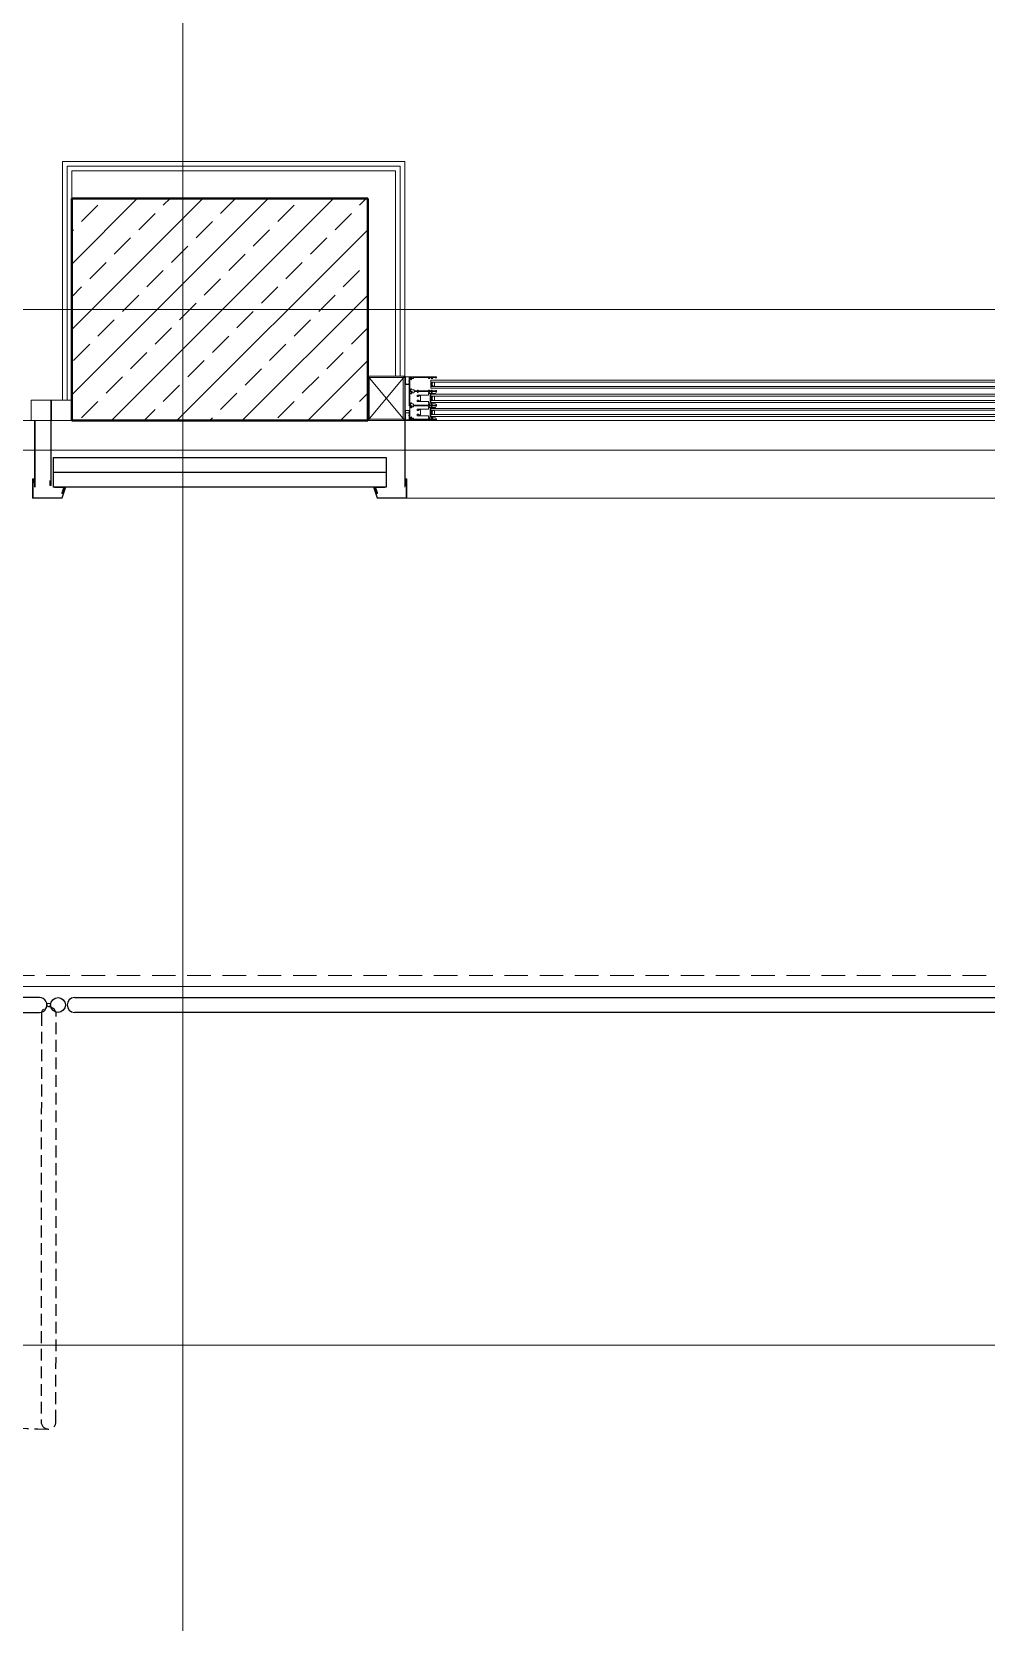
# Model space of a CAD drawing. Header units: centimetres. Extents: x 405464 to 563355, y 50011 to 66875.
# Drawn here: x 517177.5 to 517435.4, y 52014.5 to 52444.5 of the extents above; entities that cross this region are included whole.
import ezdxf
from ezdxf.enums import TextEntityAlignment as Align

# ---------------------------------------------------------------- set-up
doc = ezdxf.new("R2010")
doc.units = ezdxf.units.CM
doc.linetypes.add('DASHDOT', pattern=[25.4, 12.7, -6.35, 0, -6.35])
doc.linetypes.add('HIDDEN', pattern=[9.525, 6.35, -3.175])
doc.layers.get('0').update_dxf_attribs({"lineweight": 9})
for name, color, linetype, lineweight in [('0-KRCN-MİMARİ-220526', 8, 'Continuous', 9), ('A_Aks', 30, 'DASHDOT', 9), ('A_Betonarme', 6, 'Continuous', 40), ('A_Betonarme_Tarama', 254, 'Continuous', 9), ('A_Pencere Doğrama-Ex', 140, 'Continuous', 15), ('D_Aluminyum', 140, 'Continuous', 18), ('D_Merkez', 51, 'Continuous', 13), ('D_Profil', 155, 'Continuous', 15), ('G_0.09', 254, 'Continuous', 9), ('GC_Cephe_Sandvic_Panel', 151, 'Continuous', 25), ('M00_Mahal_No$0$MH_Alan', 51, 'Continuous', 9), ('MR_Basamak', 111, 'Continuous', 20), ('MR_Korkuluk', 131, 'Continuous', 25), ('PN_Aluminyum', 150, 'Continuous', 15), ('Y_Hidden_[Gizli]', 9, 'HIDDEN', 9)]:
    doc.layers.add(name, color=color, linetype=linetype, lineweight=lineweight)
doc.layers.add('DV_alçıpanel_duvar_yeni', color=1, linetype='Continuous', lineweight=20, true_color=0xff0000)
doc.styles.add('M00_Mahal_No$0$Kalin01', font='swissk.ttf')
doc.styles.add('M00_Mahal_No$0$Normal', font='swiss.ttf')
doc.styles.add('MAHAL', font='swissc.ttf')
doc.linetypes.add('BATTING', pattern='A,0.0001,-0.1,[134,ltypeshp.shx,S=0.1,R=0,X=-0.1,Y=0],-0.2,[134,ltypeshp.shx,S=0.1,R=180,X=0.1,Y=0],-0.1', length=0.4001)

# ---------------------------------------------------------------- blocks, each defined once
blk = doc.blocks.new('1_etap')
at = {"color": 8}
for p, q in [((390, 31.78), (390, 29.72)), ((390.07, 31.8), (390.02, 31.8)), ((390.17, 31.71), (390.09, 31.8)), ((390.18, 31.08), (390.18, 31.69)), ((390.18, 29.79), (390.18, 30.96)), ((390.2, 31.78), (390.2, 31.12)), ((390.2, 30.93), (390.2, 30.05)), ((398.57, 31.8), (390.22, 31.8)), ((391.16, 30.72), (391.16, 31.6)), ((391.16, 30.05), (391.16, 30.53)), ((391.18, 31.62), (391.96, 31.62)), ((391.18, 31.5), (391.18, 30.68)), ((391.18, 30.56), (391.18, 29.79)), ((391.27, 31.61), (391.19, 31.52)), ((391.53, 31.61), (391.29, 31.61)), ((391.33, 30.62), (391.36, 30.67)), ((391.36, 30.58), (391.33, 30.62)), ((391.36, 30.68), (391.36, 31.44)), ((391.36, 29.59), (391.36, 30.57)), ((391.38, 31.46), (391.53, 31.46)), ((391.56, 31.49), (391.56, 31.59)), ((391.68, 31.19), (391.68, 31.08)), ((391.73, 31.03), (391.78, 31.03)), ((391.98, 31.6), (391.98, 31.51)), ((392.13, 31.33), (392.27, 31.33)), ((392.29, 31.34), (392.33, 31.38)), ((392.33, 31.39), (392.33, 31.6)), ((392.36, 31.62), (396.42, 31.62)), ((396.44, 31.6), (396.44, 31.43)), ((396.49, 31.38), (396.66, 31.38)), ((396.56, 31.52), (396.56, 31.6)), ((396.59, 31.62), (397.26, 31.62)), ((396.69, 31.5), (396.59, 31.5)), ((396.71, 31.43), (396.71, 31.47)), ((397.13, 31.47), (397.13, 31.43)), ((397.26, 31.5), (397.16, 31.5)), ((397.18, 31.38), (397.51, 31.38)), ((397.29, 31.6), (397.29, 31.52)), ((397.41, 31.52), (397.41, 31.6)), ((397.43, 31.62), (398.28, 31.62)), ((397.53, 31.5), (397.43, 31.5)), ((397.56, 31.43), (397.56, 31.47)), ((398.28, 31.62), (398.41, 31.49)), ((398.49, 31.49), (398.59, 31.6)), ((398.6, 31.61), (398.6, 31.78)), ((390, 29.71), (390.02, 29.67)), ((390.02, 29.65), (390, 29.61)), ((390, 29.6), (390, 26.93)), ((390, 26.92), (390.02, 26.88)), ((390.02, 26.85), (390, 26.81)), ((390, 26.8), (390, 25.2)), ((390.2, 30.04), (390.29, 29.88)), ((391.15, 29.76), (390.2, 29.76)), ((390.31, 29.87), (391.05, 29.87)), ((391.07, 29.88), (391.16, 30.04)), ((391.16, 24.03), (391.16, 29.54)), ((391.16, 24.2), (391.16, 29.43)), ((391.18, 29.56), (391.33, 29.56)), ((391.26, 29.53), (391.31, 29.53)), ((391.34, 29.07), (391.31, 29.03)), ((391.31, 29.03), (391.34, 28.99)), ((391.32, 25.99), (391.34, 26.03)), ((391.34, 25.95), (391.32, 25.99)), ((391.34, 29.51), (391.34, 29.08)), ((391.34, 28.98), (391.34, 28.01)), ((391.34, 26.05), (391.34, 27.78)), ((391.34, 24.5), (391.34, 25.94)), ((391.36, 27.99), (391.66, 27.99)), ((391.37, 27.81), (391.96, 27.81)), ((391.68, 28.01), (391.68, 28.53)), ((391.68, 27.38), (391.68, 27.27)), ((391.73, 28.58), (391.79, 28.58)), ((391.73, 27.22), (391.79, 27.22)), ((391.98, 27.78), (391.98, 27.69)), ((392.13, 28.28), (392.48, 28.28)), ((392.13, 27.52), (392.48, 27.52)), ((392.49, 28.27), (392.53, 28.24)), ((392.49, 27.53), (392.53, 27.56)), ((392.54, 28.22), (392.54, 28.01)), ((392.54, 27.58), (392.54, 27.78)), ((392.56, 27.99), (393.43, 27.99)), ((392.56, 27.81), (393.44, 27.81)), ((393.35, 26.51), (393.35, 26.81)), ((393.69, 26.48), (393.38, 26.48)), ((393.42, 26.88), (396.4, 26.88)), ((393.46, 28.01), (393.46, 28.16)), ((393.46, 27.78), (393.46, 27.64)), ((393.48, 28.19), (393.58, 28.19)), ((393.49, 27.61), (393.59, 27.61)), ((393.61, 28.16), (393.61, 28.01)), ((393.61, 27.64), (393.61, 27.78)), ((393.63, 27.99), (396.42, 27.99)), ((393.64, 27.81), (396.42, 27.81)), ((393.71, 26.64), (393.72, 26.51)), ((394.22, 26.66), (393.74, 26.66)), ((394.22, 25.32), (394.22, 26.66)), ((396.4, 26.88), (396.4, 27.26)), ((396.44, 28.01), (396.44, 28.18)), ((396.45, 27.78), (396.45, 27.62)), ((396.45, 27.31), (398.25, 27.31)), ((396.49, 28.23), (396.66, 28.23)), ((396.5, 27.57), (396.67, 27.57)), ((396.56, 28.09), (396.56, 28.01)), ((396.57, 27.71), (396.57, 27.78)), ((396.69, 28.12), (396.59, 28.12)), ((396.59, 27.99), (397.26, 27.99)), ((396.59, 27.81), (397.26, 27.81)), ((396.69, 27.68), (396.59, 27.68)), ((396.71, 28.18), (396.71, 28.14)), ((396.72, 27.62), (396.72, 27.66)), ((396.84, 26.05), (396.84, 25.94)), ((396.88, 26.07), (396.86, 26.07)), ((396.86, 25.92), (396.88, 25.92)), ((396.9, 27.08), (396.9, 26.09)), ((396.9, 25.9), (396.9, 24.91)), ((398.27, 27.11), (396.94, 27.11)), ((397.13, 28.14), (397.13, 28.19)), ((397.14, 27.66), (397.14, 27.61)), ((397.26, 28.12), (397.16, 28.12)), ((397.26, 27.68), (397.16, 27.68)), ((397.18, 28.24), (397.41, 28.24)), ((397.19, 27.56), (397.41, 27.56)), ((397.29, 28.01), (397.29, 28.09)), ((397.29, 27.78), (397.29, 27.71)), ((397.41, 28.24), (397.41, 28.02)), ((397.41, 27.56), (397.41, 27.78)), ((397.43, 27.99), (398.28, 27.99)), ((397.43, 27.81), (398.28, 27.81)), ((398.28, 27.99), (398.41, 28.13)), ((398.41, 27.67), (398.28, 27.81)), ((398.3, 27.26), (398.3, 27.14)), ((398.49, 28.13), (398.59, 28.02)), ((398.59, 27.78), (398.49, 27.67)), ((398.6, 28), (398.6, 27.8)), ((390, 25.19), (390.02, 25.15)), ((390.02, 25.12), (390, 25.08)), ((390, 25.07), (390, 23.4)), ((390, 23.39), (390.02, 23.35)), ((390.02, 23.32), (390, 23.28)), ((390, 23.27), (390, 20.21)), ((390.18, 21.02), (390.18, 22.71)), ((390.2, 22.73), (391.15, 22.73)), ((390.2, 21.95), (390.29, 22.1)), ((390.2, 21.06), (390.2, 21.94)), ((390.31, 22.12), (391.05, 22.12)), ((391.07, 22.1), (391.16, 21.95)), ((391.16, 21.94), (391.16, 21.46)), ((391.19, 24.07), (391.17, 24.15)), ((391.52, 24.01), (391.18, 24.01)), ((391.18, 22.71), (391.18, 21.42)), ((391.31, 24.3), (391.31, 24.24)), ((391.31, 24.21), (391.34, 24.11)), ((391.33, 21.64), (391.36, 21.68)), ((391.36, 21.6), (391.33, 21.64)), ((391.53, 24.32), (391.34, 24.32)), ((391.34, 24.32), (391.34, 24.32)), ((391.36, 21.69), (391.36, 23.8)), ((391.36, 20.55), (391.36, 21.58)), ((391.66, 24.48), (391.37, 24.48)), ((391.52, 23.98), (391.52, 24.01)), ((391.64, 24.06), (391.55, 24.3)), ((391.68, 24.72), (391.68, 24.5)), ((391.68, 23.46), (391.68, 23.56)), ((391.79, 24.77), (391.73, 24.77)), ((391.96, 24), (391.73, 24)), ((391.79, 23.41), (391.73, 23.41)), ((391.98, 23.88), (391.98, 23.97)), ((392.28, 24.47), (392.13, 24.47)), ((392.28, 23.71), (392.13, 23.71)), ((392.33, 24.42), (392.29, 24.46)), ((392.33, 23.75), (392.29, 23.71)), ((392.34, 24.2), (392.34, 24.41)), ((392.34, 23.97), (392.34, 23.77)), ((396.42, 24.18), (392.36, 24.18)), ((396.42, 24), (392.36, 24)), ((393.35, 25.17), (393.35, 25.48)), ((393.35, 22.69), (393.35, 23)), ((393.35, 21.36), (393.35, 21.66)), ((393.38, 25.5), (393.69, 25.5)), ((393.69, 22.67), (393.38, 22.67)), ((393.38, 21.69), (393.69, 21.69)), ((396.4, 25.1), (393.42, 25.1)), ((393.42, 23.07), (396.4, 23.07)), ((393.72, 25.48), (393.71, 25.35)), ((393.71, 22.82), (393.72, 22.7)), ((393.72, 21.66), (393.71, 21.53)), ((393.74, 25.32), (393.91, 25.32)), ((394.22, 22.85), (393.74, 22.85)), ((393.74, 21.51), (393.91, 21.51)), ((393.92, 25.32), (393.97, 25.29)), ((393.92, 21.51), (393.97, 21.48)), ((393.97, 25.29), (394.02, 25.32)), ((393.97, 21.48), (394.02, 21.51)), ((394.03, 25.32), (394.22, 25.32)), ((394.03, 21.51), (394.22, 21.51)), ((394.22, 21.51), (394.22, 22.85)), ((396.4, 24.73), (396.4, 25.1)), ((396.4, 23.07), (396.4, 23.45)), ((398.25, 24.68), (396.45, 24.68)), ((396.45, 24.37), (396.45, 24.2)), ((396.45, 23.8), (396.45, 23.97)), ((396.45, 23.5), (398.25, 23.5)), ((396.67, 24.42), (396.5, 24.42)), ((396.67, 23.75), (396.5, 23.75)), ((396.57, 24.2), (396.57, 24.28)), ((396.57, 23.97), (396.57, 23.9)), ((396.59, 24.3), (396.69, 24.3)), ((397.26, 24.18), (396.59, 24.18)), ((397.26, 24), (396.59, 24)), ((396.59, 23.87), (396.69, 23.87)), ((396.72, 24.33), (396.72, 24.37)), ((396.72, 23.85), (396.72, 23.8)), ((396.84, 22.23), (396.84, 22.12)), ((396.88, 22.25), (396.86, 22.25)), ((396.86, 22.1), (396.88, 22.1)), ((396.9, 23.27), (396.9, 22.27)), ((396.9, 22.08), (396.9, 21.09)), ((396.94, 24.88), (398.27, 24.88)), ((398.27, 23.29), (396.94, 23.29)), ((397.14, 24.37), (397.14, 24.33)), ((397.14, 23.8), (397.14, 23.85)), ((397.16, 24.3), (397.26, 24.3)), ((397.16, 23.87), (397.26, 23.87)), ((397.41, 24.42), (397.19, 24.42)), ((397.41, 23.75), (397.19, 23.75)), ((397.29, 24.28), (397.29, 24.2)), ((397.29, 23.9), (397.29, 23.97)), ((397.41, 24.2), (397.41, 24.42)), ((397.41, 23.97), (397.41, 23.75)), ((398.28, 24.18), (397.43, 24.18)), ((398.28, 24), (397.43, 24)), ((398.28, 24.18), (398.41, 24.31)), ((398.41, 23.86), (398.28, 24)), ((398.3, 24.85), (398.3, 24.73)), ((398.3, 23.45), (398.3, 23.32)), ((398.49, 24.31), (398.59, 24.2)), ((398.59, 23.97), (398.49, 23.86)), ((398.6, 24.19), (398.6, 23.99)), ((390.02, 20.18), (390.07, 20.18)), ((390.09, 20.19), (390.17, 20.27)), ((390.18, 20.29), (390.18, 20.9)), ((390.2, 20.21), (390.2, 20.86)), ((398.57, 20.18), (390.22, 20.18)), ((391.16, 21.26), (391.16, 20.39)), ((391.18, 21.3), (391.18, 20.48)), ((391.18, 20.36), (391.96, 20.36)), ((391.19, 20.46), (391.27, 20.38)), ((391.29, 20.37), (391.53, 20.37)), ((391.53, 20.52), (391.38, 20.52)), ((391.56, 20.4), (391.56, 20.5)), ((391.68, 20.79), (391.68, 20.9)), ((391.73, 20.95), (391.78, 20.95)), ((391.98, 20.39), (391.98, 20.48)), ((392.13, 20.65), (392.27, 20.65)), ((392.29, 20.64), (392.33, 20.61)), ((392.33, 20.59), (392.33, 20.39)), ((392.36, 20.36), (396.42, 20.36)), ((396.4, 21.29), (393.42, 21.29)), ((396.4, 20.91), (396.4, 21.29)), ((396.44, 20.39), (396.44, 20.56)), ((398.25, 20.86), (396.45, 20.86)), ((396.49, 20.61), (396.66, 20.61)), ((396.56, 20.46), (396.56, 20.39)), ((396.69, 20.49), (396.59, 20.49)), ((396.59, 20.36), (397.26, 20.36)), ((396.71, 20.56), (396.71, 20.51)), ((396.94, 21.06), (398.27, 21.06)), ((397.13, 20.51), (397.13, 20.56)), ((397.26, 20.49), (397.16, 20.49)), ((397.18, 20.61), (397.51, 20.61)), ((397.29, 20.39), (397.29, 20.46)), ((397.41, 20.46), (397.41, 20.39)), ((397.53, 20.49), (397.43, 20.49)), ((397.43, 20.36), (398.28, 20.36)), ((397.56, 20.56), (397.56, 20.51)), ((398.28, 20.36), (398.41, 20.5)), ((398.3, 21.03), (398.3, 20.91)), ((398.49, 20.5), (398.59, 20.39)), ((398.6, 20.37), (398.6, 20.21))]:
    blk.add_line(p, q, dxfattribs=at)
at = {"color": 8, "ltscale": 40}
blk.add_lwpolyline([(380, 20), (380, 32), (390, 32), (390, 20)], close=True, dxfattribs=at)
at = {"color": 8}
for points in [[(397.05, 30.41), (699.77, 30.41), (699.77, 30.91), (397.05, 30.91)], [(397.05, 30.41), (397.35, 30.41), (397.35, 29.21), (397.05, 29.21)], [(397.55, 29.21), (397.35, 29.51), (397.35, 30.11), (397.55, 30.41), (398.05, 30.41), (398.05, 29.21)], [(397.57, 29.24), (397.38, 29.52), (397.38, 30.1), (397.57, 30.38), (398.02, 30.38), (398.02, 29.24)], [(397.05, 28.71), (699.77, 28.71), (699.77, 29.21), (397.05, 29.21)], [(397.05, 26.59), (699.77, 26.59), (699.77, 27.09), (397.05, 27.09)], [(397.05, 26.59), (397.35, 26.59), (397.35, 25.39), (397.05, 25.39)], [(397.55, 25.39), (397.35, 25.69), (397.35, 26.29), (397.55, 26.59), (398.05, 26.59), (398.05, 25.39)], [(397.57, 25.42), (397.38, 25.7), (397.38, 26.28), (397.57, 26.56), (398.02, 26.56), (398.02, 25.42)], [(397.05, 24.89), (699.77, 24.89), (699.77, 25.39), (397.05, 25.39)], [(397.05, 22.78), (699.77, 22.78), (699.77, 23.28), (397.05, 23.28)], [(397.05, 22.78), (397.35, 22.78), (397.35, 21.58), (397.05, 21.58)], [(397.05, 21.08), (699.77, 21.08), (699.77, 21.58), (397.05, 21.58)], [(397.55, 21.58), (397.35, 21.88), (397.35, 22.48), (397.55, 22.78), (398.05, 22.78), (398.05, 21.58)], [(397.57, 21.61), (397.38, 21.89), (397.38, 22.47), (397.57, 22.75), (398.02, 22.75), (398.02, 21.61)]]:
    blk.add_lwpolyline(points, close=True, dxfattribs=at)
for centre, radius, start, end in [((390.02, 31.78), 0.025, 90, 180), ((390.07, 31.78), 0.025, 45, 90), ((390.15, 31.69), 0.025, 0, 45), ((390.2, 31.08), 0.025, 180, 247.3801), ((390.2, 30.96), 0.025, 112.6199, 180), ((390.22, 31.78), 0.025, 90, 180), ((390.25, 31.12), 0.05, 180, 234.3147), ((390.18, 31.02), 0.04, 292.6199, 67.3801), ((390.25, 30.93), 0.05, 125.6853, 180), ((390.18, 31.02), 0.07, 305.6853, 54.3147), ((391.18, 30.62), 0.07, 125.6853, 234.3147), ((391.11, 30.72), 0.05, 305.6853, 0), ((391.18, 30.62), 0.04, 112.6199, 247.3801), ((391.11, 30.53), 0.05, 0, 54.3147), ((391.18, 31.6), 0.025, 90, 180), ((391.15, 30.68), 0.025, 292.6199, 0), ((391.15, 30.56), 0.025, 0, 67.3801), ((391.2, 31.5), 0.025, 135, 180), ((391.29, 31.59), 0.025, 90, 135), ((391.38, 31.44), 0.025, 90, 180), ((391.33, 30.68), 0.025, 331.9906, 360), ((391.33, 30.57), 0.025, 0, 28.0094), ((391.53, 31.59), 0.025, 0, 90), ((391.53, 31.49), 0.025, 270, 0), ((392.13, 31.03), 0.48, 110.2755, 158.4711), ((391.73, 31.19), 0.05, 158.4711, 180), ((391.73, 31.08), 0.05, 180, 270), ((391.78, 31.08), 0.05, 270, 351.7868), ((392.13, 31.03), 0.3, 90, 171.7868), ((391.96, 31.6), 0.025, 360, 89.9922), ((391.96, 31.51), 0.025, 290.2755, 360), ((392.27, 31.36), 0.025, 270, 315), ((392.36, 31.6), 0.025, 90, 180), ((392.31, 31.39), 0.025, 315, 0), ((396.42, 31.6), 0.025, 0, 90), ((396.49, 31.43), 0.05, 180, 270), ((396.59, 31.6), 0.025, 90, 180), ((396.59, 31.52), 0.025, 180, 270), ((396.66, 31.43), 0.05, 270, 360), ((396.69, 31.47), 0.025, 0, 90), ((397.16, 31.47), 0.025, 90, 180), ((397.18, 31.43), 0.05, 180, 270), ((397.26, 31.6), 0.025, 0, 90), ((397.26, 31.52), 0.025, 270, 0), ((397.43, 31.6), 0.025, 90, 180), ((397.43, 31.52), 0.025, 180, 270), ((397.51, 31.43), 0.05, 270, 0), ((397.53, 31.47), 0.025, 0, 90), ((398.45, 31.52), 0.05, 225, 315.971), ((398.57, 31.78), 0.025, 0, 90), ((398.57, 31.61), 0.025, 315.971, 360), ((390.02, 29.72), 0.025, 180, 208), ((390.02, 29.6), 0.025, 152, 180), ((390.02, 26.93), 0.025, 180, 208), ((390.02, 26.8), 0.025, 152, 180), ((390, 29.66), 0.025, 332, 28), ((390, 26.86), 0.025, 332, 28), ((390.2, 29.79), 0.025, 180, 270), ((390.22, 30.05), 0.025, 180, 210), ((390.31, 29.89), 0.025, 210, 270), ((391.05, 29.89), 0.025, 270, 330), ((391.15, 29.79), 0.025, 270, 0), ((391.13, 30.05), 0.025, 330, 360), ((391.18, 29.54), 0.025, 90, 180), ((391.26, 29.43), 0.1, 90, 180), ((391.31, 29.51), 0.025, 0, 90), ((391.33, 29.59), 0.025, 270, 0), ((391.31, 29.08), 0.025, 332, 0), ((391.31, 28.98), 0.025, 0, 28), ((391.36, 28.01), 0.025, 180, 270), ((391.37, 27.78), 0.025, 89.9923, 180), ((391.32, 26.05), 0.025, 332, 360), ((391.32, 25.94), 0.025, 0, 28), ((391.66, 28.01), 0.025, 270, 0), ((391.73, 28.53), 0.05, 90, 180), ((391.73, 27.38), 0.05, 158.4711, 180), ((391.73, 27.27), 0.05, 180, 270), ((392.13, 27.22), 0.48, 110.2755, 158.4711), ((391.79, 28.53), 0.05, 8.2132, 90), ((391.79, 27.27), 0.05, 270, 351.7868), ((392.13, 28.58), 0.3, 188.2132, 270), ((392.13, 27.22), 0.3, 90, 171.7868), ((391.96, 27.78), 0.025, 360, 89.9923), ((391.96, 27.69), 0.025, 290.2755, 360), ((392.48, 28.25), 0.025, 45, 90), ((392.48, 27.54), 0.025, 270, 315), ((392.51, 28.22), 0.025, 360, 45), ((392.51, 27.58), 0.025, 315, 0), ((392.56, 28.01), 0.025, 180, 270), ((392.56, 27.78), 0.025, 90, 180), ((393.42, 26.81), 0.07, 90, 180), ((393.38, 26.51), 0.025, 180, 270), ((393.43, 28.01), 0.025, 270, 0), ((393.44, 27.78), 0.025, 0, 90), ((393.48, 28.16), 0.025, 90, 180), ((393.49, 27.64), 0.025, 180, 270), ((393.58, 28.16), 0.025, 0, 90), ((393.59, 27.64), 0.025, 270, 0), ((393.63, 28.01), 0.025, 180, 270), ((393.64, 27.78), 0.025, 90, 180), ((393.69, 26.51), 0.025, 270, 3), ((393.74, 26.64), 0.025, 90, 183), ((396.45, 27.26), 0.05, 90, 180), ((396.42, 28.01), 0.025, 270, 0), ((396.42, 27.78), 0.025, 0, 90), ((396.49, 28.18), 0.05, 90, 180), ((396.5, 27.62), 0.05, 180, 270), ((396.59, 28.09), 0.025, 90, 180), ((396.59, 28.01), 0.025, 180, 270), ((396.59, 27.78), 0.025, 90, 180), ((396.59, 27.71), 0.025, 180, 270), ((396.66, 28.18), 0.05, 0, 90), ((396.67, 27.62), 0.05, 270, 0), ((396.69, 28.14), 0.025, 270, 0), ((396.69, 27.66), 0.025, 0, 90), ((396.86, 26.05), 0.02, 90, 180), ((396.86, 25.94), 0.02, 180, 270), ((396.88, 26.09), 0.02, 270, 0), ((396.88, 25.9), 0.02, 0, 90), ((396.91, 27.1), 0.0195, 37.9912, 217.9912), ((396.88, 27.08), 0.02, 0, 25.646), ((396.94, 27.13), 0.02, 230.3363, 270), ((397.18, 28.19), 0.05, 90, 180), ((397.16, 28.14), 0.025, 180, 270), ((397.16, 27.66), 0.025, 90, 180), ((397.19, 27.61), 0.05, 180, 270), ((397.26, 28.09), 0.025, 0, 90), ((397.26, 28.01), 0.025, 270, 0), ((397.26, 27.78), 0.025, 0, 90), ((397.26, 27.71), 0.025, 270, 0), ((397.43, 28.02), 0.025, 180, 269.9875), ((397.43, 27.78), 0.025, 90, 180), ((398.25, 27.26), 0.05, 0.0013, 89.9993), ((398.27, 27.14), 0.03, 270, 0), ((398.45, 28.09), 0.05, 44.029, 135), ((398.45, 27.71), 0.05, 225, 315.971), ((398.58, 28), 0.025, 0, 44.029), ((398.58, 27.8), 0.025, 315.971, 360), ((390.02, 25.2), 0.025, 180, 208), ((390.02, 25.07), 0.025, 152, 180), ((390.02, 23.4), 0.025, 180, 208), ((390.02, 23.27), 0.025, 152, 180), ((390, 25.14), 0.025, 332, 28), ((390, 23.33), 0.025, 332, 28), ((390.2, 22.71), 0.025, 90, 180), ((390.22, 21.94), 0.025, 150, 180), ((390.31, 22.09), 0.025, 90, 150), ((391.05, 22.09), 0.025, 30, 90), ((391.15, 22.71), 0.025, 0, 90), ((391.36, 24.2), 0.2, 180, 196.2382), ((391.18, 24.03), 0.025, 180, 270), ((391.13, 21.94), 0.025, 0, 30), ((391.27, 24.09), 0.0788, 196.2382, 16.2382), ((391.34, 24.3), 0.025, 90.0323, 180.0323), ((391.41, 24.24), 0.1, 180.0323, 196.2382), ((391.37, 24.5), 0.025, 180, 270), ((391.38, 23.8), 0.025, 94.9171, 180), ((391.33, 21.69), 0.025, 331.9906, 360), ((391.33, 21.58), 0.025, 0, 28.0094), ((391.37, 23.98), 0.15, 274.9171, 360), ((391.53, 24.3), 0.025, 20.0323, 90.0323), ((391.73, 24.1), 0.1, 200.0323, 270.0323), ((391.66, 24.5), 0.025, 270, 0), ((391.73, 24.72), 0.05, 90, 180), ((391.73, 23.56), 0.05, 158.5034, 180.0323), ((391.73, 23.46), 0.05, 180.0323, 270.0323), ((392.13, 23.41), 0.48, 110.3078, 158.5034), ((391.79, 24.72), 0.05, 8.2132, 90), ((391.79, 23.46), 0.05, 270.0323, 351.8191), ((392.13, 24.77), 0.3, 188.2132, 270), ((392.13, 23.41), 0.3, 150.4135, 171.8191), ((392.13, 23.41), 0.3, 90, 150.3036), ((391.96, 23.97), 0.025, 0.0323, 90.0323), ((391.96, 23.88), 0.025, 290.3078, 0.0323), ((392.28, 24.44), 0.025, 45, 90), ((392.28, 23.73), 0.025, 270, 315), ((392.31, 24.41), 0.025, 0, 45), ((392.31, 23.77), 0.025, 315, 360), ((392.36, 24.2), 0.025, 180, 270), ((392.36, 23.97), 0.025, 90, 180), ((393.38, 25.48), 0.025, 90, 180), ((393.42, 25.17), 0.07, 180, 270), ((393.42, 23), 0.07, 90, 180), ((393.38, 22.69), 0.025, 180, 270), ((393.38, 21.66), 0.025, 90, 180), ((393.69, 25.48), 0.025, 357, 90), ((393.69, 22.69), 0.025, 270, 3), ((393.69, 21.66), 0.025, 357, 90), ((393.74, 25.35), 0.025, 177, 270), ((393.74, 22.82), 0.025, 90, 183), ((393.74, 21.53), 0.025, 177, 270), ((393.91, 25.3), 0.025, 61, 90), ((393.91, 21.48), 0.025, 61, 90), ((394.03, 25.3), 0.025, 90, 119), ((394.03, 21.48), 0.025, 90, 119), ((396.45, 24.73), 0.05, 180, 270), ((396.45, 23.45), 0.05, 90, 180), ((396.42, 24.2), 0.025, 270, 0), ((396.42, 23.97), 0.025, 0, 86.2469), ((396.5, 24.37), 0.05, 90, 180), ((396.5, 23.8), 0.05, 180, 270), ((396.59, 24.28), 0.025, 90, 180), ((396.59, 24.2), 0.025, 180, 270), ((396.59, 23.97), 0.025, 93.7531, 180), ((396.59, 23.9), 0.025, 180, 270), ((396.67, 24.37), 0.05, 0, 90), ((396.67, 23.8), 0.05, 270, 0), ((396.69, 24.33), 0.025, 270, 0), ((396.69, 23.85), 0.025, 0, 90), ((396.86, 22.23), 0.02, 90, 180), ((396.86, 22.12), 0.02, 180, 270), ((396.88, 22.27), 0.02, 270, 0), ((396.88, 22.08), 0.02, 0, 90), ((396.91, 24.89), 0.0195, 142.0088, 322.0088), ((396.91, 23.29), 0.0195, 37.9912, 217.9912), ((396.88, 24.91), 0.02, 334.354, 0), ((396.88, 23.27), 0.02, 0, 25.646), ((396.94, 24.86), 0.02, 90, 129.6637), ((396.94, 23.31), 0.02, 230.3363, 270), ((397.19, 24.37), 0.05, 90, 180), ((397.16, 24.33), 0.025, 180, 270), ((397.16, 23.85), 0.025, 90, 180), ((397.19, 23.8), 0.05, 180, 270), ((397.26, 24.28), 0.025, 0, 90), ((397.26, 24.2), 0.025, 270, 360), ((397.26, 23.97), 0.025, 0, 86.2469), ((397.26, 23.9), 0.025, 270, 0), ((397.43, 24.2), 0.025, 180, 270), ((397.43, 23.97), 0.025, 93.7532, 180), ((398.25, 24.73), 0.05, 270, 0), ((398.25, 23.45), 0.05, 0.0013, 89.9993), ((398.27, 24.85), 0.03, 0, 90), ((398.27, 23.32), 0.03, 270, 0), ((398.45, 24.28), 0.05, 44.029, 135), ((398.45, 23.89), 0.05, 225, 315.971), ((398.58, 24.19), 0.025, 0, 44.029), ((398.58, 23.99), 0.025, 315.9709, 359.9999), ((390.02, 20.21), 0.025, 180, 270), ((390.07, 20.21), 0.025, 270, 315), ((390.15, 20.29), 0.025, 315, 360), ((390.2, 21.02), 0.025, 180, 247.3801), ((390.2, 20.9), 0.025, 112.6199, 180), ((390.25, 21.06), 0.05, 180, 234.3147), ((390.18, 20.96), 0.04, 292.6199, 67.3801), ((390.25, 20.86), 0.05, 125.6853, 180), ((390.22, 20.21), 0.025, 180, 270), ((390.18, 20.96), 0.07, 305.6853, 54.3147), ((391.18, 21.36), 0.07, 125.6853, 234.3147), ((391.11, 21.46), 0.05, 305.6853, 360), ((391.18, 21.36), 0.04, 112.6199, 247.3801), ((391.11, 21.26), 0.05, 0, 54.3147), ((391.15, 21.42), 0.025, 292.6199, 360), ((391.15, 21.3), 0.025, 0, 67.3801), ((391.18, 20.39), 0.025, 180, 270), ((391.2, 20.48), 0.025, 180, 225), ((391.29, 20.4), 0.025, 225, 270), ((391.38, 20.55), 0.025, 180, 270), ((391.53, 20.5), 0.025, 0, 90), ((391.53, 20.4), 0.025, 270, 0), ((391.73, 20.9), 0.05, 90, 180), ((391.73, 20.79), 0.05, 180, 201.5289), ((392.13, 20.95), 0.48, 201.5289, 249.7245), ((391.78, 20.9), 0.05, 8.2132, 90), ((392.13, 20.95), 0.3, 188.2132, 270), ((391.96, 20.48), 0.025, 0, 69.7245), ((391.96, 20.39), 0.025, 270.0078, 0), ((392.27, 20.63), 0.025, 45, 90), ((392.31, 20.59), 0.025, 360, 45), ((392.36, 20.39), 0.025, 180, 270), ((393.42, 21.36), 0.07, 180, 270), ((396.45, 20.91), 0.05, 180, 270), ((396.42, 20.39), 0.025, 270, 0), ((396.49, 20.56), 0.05, 90, 180), ((396.59, 20.46), 0.025, 90, 180), ((396.59, 20.39), 0.025, 180, 270), ((396.66, 20.56), 0.05, 0, 90), ((396.69, 20.51), 0.025, 270, 0), ((396.91, 21.07), 0.0195, 142.0088, 322.0088), ((396.88, 21.09), 0.02, 334.354, 0), ((396.94, 21.04), 0.02, 90, 129.6637), ((397.18, 20.56), 0.05, 90, 180), ((397.16, 20.51), 0.025, 180, 270), ((397.26, 20.46), 0.025, 0, 90), ((397.26, 20.39), 0.025, 270, 360), ((397.43, 20.46), 0.025, 90, 180), ((397.43, 20.39), 0.025, 180, 270), ((397.51, 20.56), 0.05, 0, 90), ((397.53, 20.51), 0.025, 270, 360), ((398.25, 20.91), 0.05, 270, 0), ((398.27, 21.03), 0.03, 0, 90), ((398.45, 20.46), 0.05, 44.029, 135), ((398.57, 20.21), 0.025, 270, 0), ((398.57, 20.37), 0.025, 0, 44.029)]:
    blk.add_arc(centre, radius, start, end, dxfattribs=at)
at = {"layer": 'A_Aks', "color": 8, "ltscale": 100}
for p, q in [((330, -588.11), (330, 5066.95)), ((0, 50), (1911.91, 50)), ((0, 50), (1911.91, 50))]:
    blk.add_line(p, q, dxfattribs=at)
at = {"layer": 'A_Betonarme', "color": 8}
for p, q in [((380, 80), (300, 80)), ((300, 80), (300, 20)), ((380, 20), (380, 80)), ((300, 20), (380, 20))]:
    blk.add_line(p, q, dxfattribs=at)
at = {"layer": 'A_Betonarme_Tarama', "color": 8, "linetype": 'Continuous'}
for p, q in [((300, 79.96), (300.04, 80)), ((300, 62.28), (317.72, 80)), ((300, 44.61), (335.39, 80)), ((300, 26.93), (353.07, 80)), ((302.66, 73.78), (307.08, 78.2)), ((310.75, 20), (370.75, 80)), ((324.75, 78.2), (326.56, 80)), ((340.22, 75.99), (344.23, 80)), ((355.69, 73.78), (360.11, 78.2)), ((377.79, 78.2), (379.59, 80)), ((318.12, 71.57), (322.54, 75.99)), ((333.59, 69.36), (338.01, 73.78)), ((371.16, 71.57), (375.58, 75.99)), ((300, 71.12), (300.45, 71.57)), ((311.5, 64.94), (315.92, 69.36)), ((328.43, 20), (380, 71.57)), ((349.06, 67.15), (353.48, 71.57)), ((364.53, 64.94), (368.95, 69.36)), ((326.96, 62.73), (331.38, 67.15)), ((342.43, 60.52), (346.85, 64.94)), ((304.87, 58.31), (309.29, 62.73)), ((320.33, 56.1), (324.75, 60.52)), ((357.9, 58.31), (362.32, 62.73)), ((373.37, 56.1), (377.79, 60.52)), ((380, 62.73), (380, 62.73)), ((300, 53.44), (302.66, 56.1)), ((335.8, 53.89), (340.22, 58.31)), ((351.27, 51.68), (355.69, 56.1)), ((313.71, 49.47), (318.12, 53.89)), ((329.17, 47.26), (333.59, 51.68)), ((346.1, 20), (380, 53.9)), ((366.74, 49.47), (371.16, 53.89)), ((344.64, 45.05), (349.06, 49.47)), ((307.08, 42.84), (311.5, 47.26)), ((322.54, 40.63), (326.96, 45.05)), ((360.11, 42.84), (364.53, 47.26)), ((375.58, 40.63), (380, 45.05)), ((300.45, 36.21), (304.87, 40.63)), ((338.01, 38.42), (342.43, 42.84)), ((353.48, 36.21), (357.9, 40.63)), ((315.92, 34), (320.33, 38.42)), ((331.38, 31.8), (335.8, 36.21)), ((363.78, 20), (380, 36.22)), ((368.95, 34), (373.37, 38.42)), ((309.29, 27.38), (313.71, 31.8)), ((346.85, 29.59), (351.27, 34)), ((362.32, 27.38), (366.74, 31.8)), ((324.75, 25.17), (329.17, 29.59)), ((340.22, 22.96), (344.64, 27.38)), ((377.79, 25.17), (380, 27.38)), ((302.66, 20.75), (307.08, 25.17)), ((319.59, 20), (322.54, 22.96)), ((355.69, 20.75), (360.11, 25.17)), ((372.62, 20), (375.58, 22.96)), ((337.27, 20), (338.01, 20.75))]:
    blk.add_line(p, q, dxfattribs=at)
at = {"layer": 'D_Aluminyum', "color": 8}
for points in [[(294.5, 25.5), (289, 25.5), (289, 20), (294.5, 20)], [(300, 25.5), (294.5, 25.5), (294.5, 20), (300, 20)]]:
    blk.add_lwpolyline(points, close=True, dxfattribs=at)
at = {"layer": 'D_Merkez', "color": 8, "ltscale": 0.015}
for points in [[(380, 20), (390, 32)], [(380, 32), (390, 20)]]:
    blk.add_lwpolyline(points, dxfattribs=at)
at = {"layer": 'D_Profil', "color": 8, "ltscale": 40}
blk.add_lwpolyline([(380.4, 20.4), (380.4, 31.6), (389.6, 31.6), (389.6, 20.4)], close=True, dxfattribs=at)
at = {"layer": 'DV_alçıpanel_duvar_yeni', "color": 8}
for p, q in [((297.5, 25.5), (297.5, 90)), ((297.5, 90), (390, 90)), ((298.75, 25.5), (298.75, 88.75)), ((298.75, 88.75), (388.75, 88.75)), ((300, 25.5), (300, 87.5)), ((300, 87.5), (387.5, 87.5)), ((387.5, 87.5), (387.5, 32)), ((388.75, 88.75), (388.75, 32)), ((390, 90), (390, 32))]:
    blk.add_line(p, q, dxfattribs=at)
at = {"layer": 'G_0.09', "color": 8}
blk.add_line((1349.43, -1), (390.54, -1), dxfattribs=at)
at = {"layer": 'GC_Cephe_Sandvic_Panel', "color": 8}
for p, q in [((290, 20), (290, 2)), ((290, 20), (290, 2)), ((290, 20), (290, 2)), ((295, 10), (295, 2)), ((295, 10), (385, 10)), ((385, 10), (385, 2)), ((385, 2), (295, 2))]:
    blk.add_line(p, q, dxfattribs=at)
at = {"layer": 'GC_Cephe_Sandvic_Panel', "color": 8, "linetype": 'BATTING', "ltscale": 8}
blk.add_line((295, 6), (385, 6), dxfattribs=at)
at = {"layer": 'MR_Basamak', "color": 8}
for p, q in [((843.37, 12), (52, 12)), ((52, -133), (843.37, -133))]:
    blk.add_line(p, q, dxfattribs=at)
at = {"layer": 'MR_Korkuluk', "color": 8}
for p, q in [((291.3, -136), (181.15, -136)), ((300.76, -136), (841.37, -136)), ((181.15, -140), (291.3, -140)), ((841.37, -140), (300.76, -140))]:
    blk.add_line(p, q, dxfattribs=at)
at = {"layer": 'MR_Korkuluk', "color": 8, "linetype": 'HIDDEN', "ltscale": 0.5}
for p, q in [((291.8, -140.5), (291.74, -250.65)), ((295.74, -250.65), (295.8, -140.5))]:
    blk.add_line(p, q, dxfattribs=at)
at = {"layer": 'MR_Korkuluk', "color": 8}
for centre, radius in [((293.8, -138), 0.5), ((296.3, -138), 2)]:
    blk.add_circle(centre, radius, dxfattribs=at)
for centre, start, end in [((291.3, -138), 270, 90), ((300.76, -138), 90, 270)]:
    blk.add_arc(centre, 2, start, end, dxfattribs=at)
at = {"layer": 'MR_Korkuluk', "color": 8, "linetype": 'HIDDEN', "ltscale": 0.5}
for centre, radius, start, end in [((293.8, -138), 114.65, 180, 270), ((293.8, -140.5), 2, 360, 180), ((293.74, -250.65), 2, 180, 360)]:
    blk.add_arc(centre, radius, start, end, dxfattribs=at)
at = {"layer": 'PN_Aluminyum', "color": 8}
for p, q in [((390.12, 32), (390, 32)), ((390, 32), (390, 31.88)), ((390, 31.88), (390, 31.88)), ((390, 31.88), (390, 2.54)), ((390.12, 2.54), (390.12, 32)), ((294.35, 2.54), (294.35, 25.5)), ((294.35, 25.5), (294.47, 25.5)), ((294.47, 25.5), (294.47, 25.38)), ((294.47, 25.38), (294.47, 25.38)), ((294.47, 25.38), (294.47, 2.54)), ((289.97, 20), (289.97, 2)), ((390, 20), (390, 2)), ((289.43, -1), (289.43, 4.1)), ((289.55, -0.88), (289.55, 4.1)), ((289.69, 3.79), (289.57, 3.79)), ((289.58, 4.25), (289.68, 4.25)), ((289.58, 4.13), (289.68, 4.13)), ((289.71, 4.1), (289.71, 3.25)), ((289.71, 3.25), (289.83, 3.25)), ((289.83, 4.1), (289.83, 3.25)), ((294.07, 2.54), (294.07, 3.79)), ((294.19, 3.79), (294.19, 2.54)), ((294.22, 2.51), (294.32, 2.51)), ((294.32, 2.39), (294.22, 2.39)), ((295.36, 2), (297.78, 2)), ((295.36, 1.88), (295.36, 2)), ((295.36, 1.88), (297.78, 1.88)), ((298.23, 1.77), (297.34, -0.88)), ((297.81, 1.84), (297.35, 0.48)), ((298.34, 1.73), (297.43, -1)), ((297.45, 0.29), (297.54, 0.26)), ((297.92, 1.8), (297.47, 0.44)), ((297.49, 0.4), (297.58, 0.37)), ((297.62, 0.39), (297.93, 1.34)), ((297.64, 0.91), (297.96, 1.86)), ((297.76, 0.87), (297.64, 0.91)), ((297.73, 0.35), (298.05, 1.3)), ((297.76, 0.87), (298.07, 1.82)), ((298.05, 1.3), (297.93, 1.34)), ((298.11, 1.84), (298.21, 1.81)), ((298.15, 1.95), (298.24, 1.92)), ((381.63, 1.73), (382.54, -1)), ((381.82, 1.95), (381.72, 1.92)), ((381.74, 1.77), (382.63, -0.88)), ((381.86, 1.84), (381.76, 1.81)), ((382.21, 0.87), (381.9, 1.82)), ((381.92, 1.3), (382.03, 1.34)), ((382.24, 0.35), (381.92, 1.3)), ((382.33, 0.91), (382.01, 1.86)), ((382.35, 0.39), (382.03, 1.34)), ((382.05, 1.8), (382.5, 0.44)), ((382.16, 1.84), (382.62, 0.48)), ((384.61, 2), (382.19, 2)), ((384.61, 1.88), (382.19, 1.88)), ((382.21, 0.87), (382.33, 0.91)), ((382.48, 0.4), (382.39, 0.37)), ((382.52, 0.29), (382.43, 0.26)), ((384.61, 1.88), (384.61, 2)), ((390.14, 4.1), (390.14, 3.25)), ((390.26, 3.25), (390.14, 3.25)), ((390.25, 2.51), (390.15, 2.51)), ((390.15, 2.39), (390.25, 2.39)), ((390.26, 4.1), (390.26, 3.25)), ((390.28, 3.79), (390.28, 2.54)), ((390.28, 3.79), (390.4, 3.79)), ((390.39, 4.25), (390.29, 4.25)), ((390.39, 4.13), (390.29, 4.13)), ((390.4, 2.54), (390.4, 3.79)), ((390.42, -0.88), (390.42, 4.1)), ((390.54, -1), (390.54, 4.1)), ((297.43, -1), (289.43, -1)), ((297.34, -0.88), (289.55, -0.88)), ((382.54, -1), (390.54, -1)), ((382.63, -0.88), (390.42, -0.88))]:
    blk.add_line(p, q, dxfattribs=at)
for centre, radius, start, end in [((289.58, 4.1), 0.15, 90, 180), ((289.58, 4.1), 0.03, 90, 180), ((289.68, 4.1), 0.15, 0, 90), ((289.68, 4.1), 0.03, 0, 90), ((294.22, 2.54), 0.15, 180, 270), ((294.22, 2.54), 0.03, 180, 270), ((294.32, 2.54), 0.03, 270, 360), ((294.32, 2.54), 0.15, 270, 360), ((297.5, 0.43), 0.15, 161.5651, 251.5651), ((297.5, 0.43), 0.03, 161.5651, 251.5651), ((297.59, 0.4), 0.15, 251.5651, 341.5651), ((297.59, 0.4), 0.03, 251.5651, 341.5651), ((297.78, 1.85), 0.15, 341.5651, 90), ((297.78, 1.85), 0.03, 341.5651, 90), ((298.1, 1.81), 0.15, 71.5651, 161.5651), ((298.1, 1.81), 0.03, 71.5651, 161.5651), ((298.2, 1.78), 0.03, 341.5651, 71.5651), ((298.2, 1.78), 0.15, 341.5651, 71.5651), ((381.77, 1.78), 0.15, 108.4349, 198.4349), ((381.77, 1.78), 0.03, 108.4349, 198.4349), ((381.87, 1.81), 0.15, 18.4349, 108.4349), ((381.87, 1.81), 0.03, 18.4349, 108.4349), ((382.19, 1.85), 0.15, 90, 198.4349), ((382.19, 1.85), 0.03, 90, 198.4349), ((382.38, 0.4), 0.15, 198.4349, 288.4349), ((382.38, 0.4), 0.03, 198.4349, 288.4349), ((382.47, 0.43), 0.03, 288.4349, 18.4349), ((382.47, 0.43), 0.15, 288.4349, 18.4349), ((390.15, 2.54), 0.15, 180, 270), ((390.15, 2.54), 0.03, 180, 270), ((390.29, 4.1), 0.15, 90, 180), ((390.25, 2.54), 0.03, 270, 360), ((390.25, 2.54), 0.15, 270, 360), ((390.29, 4.1), 0.03, 90, 180), ((390.39, 4.1), 0.15, 0, 90), ((390.39, 4.1), 0.03, 0, 90)]:
    blk.add_arc(centre, radius, start, end, dxfattribs=at)
at = {"layer": 'Y_Hidden_[Gizli]', "color": 8}
for p, q in [((838.37, 20), (55, 20)), ((55, -130), (838.37, -130))]:
    blk.add_line(p, q, dxfattribs=at)
at = {"color": 8, "linetype": 'ByBlock', "lineweight": -2}
for tag, height, style, p in [('MAHALNO', 15.68, 'M00_Mahal_No$0$Kalin01', (-1403.52, 5183, -22.72)), ('MAHALADI', 25.09, 'M00_Mahal_No$0$Normal', (-1403.52, 5151.64, -22.72)), ('MAHALNO', 9.8, 'M00_Mahal_No$0$Kalin01', (-1049.84, 5038.22)), ('MAHALADI', 15.68, 'M00_Mahal_No$0$Normal', (-1049.84, 5018.62)), ('MAHALNO', 19.6, 'M00_Mahal_No$0$Kalin01', (585.19, 4515.87)), ('MAHALADI', 31.36, 'M00_Mahal_No$0$Normal', (585.19, 4476.67)), ('MAHALNO', 19.6, 'M00_Mahal_No$0$Kalin01', (543.65, 3917.94)), ('MAHALADI', 31.36, 'M00_Mahal_No$0$Normal', (543.65, 3878.74)), ('MAHALNO', 19.6, 'M00_Mahal_No$0$Kalin01', (175.42, 3438.17)), ('MAHALADI', 31.36, 'M00_Mahal_No$0$Normal', (175.42, 3398.97)), ('MAHALNO', 15.68, 'M00_Mahal_No$0$Kalin01', (662.5, 3278.68)), ('MAHALADI', 25.09, 'M00_Mahal_No$0$Normal', (662.5, 3247.32)), ('MAHALNO', 9.8, 'M00_Mahal_No$0$Kalin01', (928.42, 2524.93)), ('MAHALADI', 15.68, 'M00_Mahal_No$0$Normal', (928.42, 2505.33)), ('MAHALNO', 19.6, 'M00_Mahal_No$0$Kalin01', (683.01, 1295.87)), ('MAHALADI', 31.36, 'M00_Mahal_No$0$Normal', (683.01, 1256.67))]:
    blk.add_attdef(tag, text='', height=height, dxfattribs=dict(at, style=style)).set_placement(p, align=Align.MIDDLE_CENTER)
at = {"layer": 'A_Pencere Doğrama-Ex', "color": 8, "style": 'MAHAL'}
for p in [(163.41, 4608.46), (585.7, 4362.45), (584.07, 3781.1), (404.74, 3207.04), (477.62, 2356.77), (647.13, 1093.28), (160.83, 91.11)]:
    blk.add_attdef('KOT', p, '', height=10, dxfattribs=at)
at = {"layer": 'M00_Mahal_No$0$MH_Alan', "color": 8, "style": 'M00_Mahal_No$0$Normal'}
for height, p in [(25.09, (-1403.52, 5114.01, -22.72)), (15.68, (-1049.84, 4995.1)), (31.36, (585.19, 4429.63)), (31.36, (543.65, 3831.7)), (31.36, (175.42, 3351.93)), (25.09, (662.5, 3209.69)), (15.68, (928.42, 2481.81)), (31.36, (683.01, 1209.63))]:
    blk.add_attdef('ALAN', text='', height=height, dxfattribs=at).set_placement(p, align=Align.MIDDLE_CENTER)
blk = doc.blocks.new('A$C9e52caec')
at = {"color": 8}
blk.add_blockref('1_etap', (12530, 57), dxfattribs=at)
at = {"color": 8, "ltscale": 10}
for points in [[(12564.5, 4987), (14220, 4987), (14220, -173), (12564.5, -173)], [(12564.5, 4737), (13970, 4737), (13970, 77), (12564.5, 77)]]:
    blk.add_lwpolyline(points, close=True, dxfattribs=at)

msp = doc.modelspace()

# ---------------------------------------------------------------- block references
at = {"layer": '0-KRCN-MİMARİ-220526', "rotation": 359.999999999997}
msp.add_blockref('A$C9e52caec', (504358.27, 52262.37, 74), dxfattribs=at)

doc.saveas('drawing.dxf')
